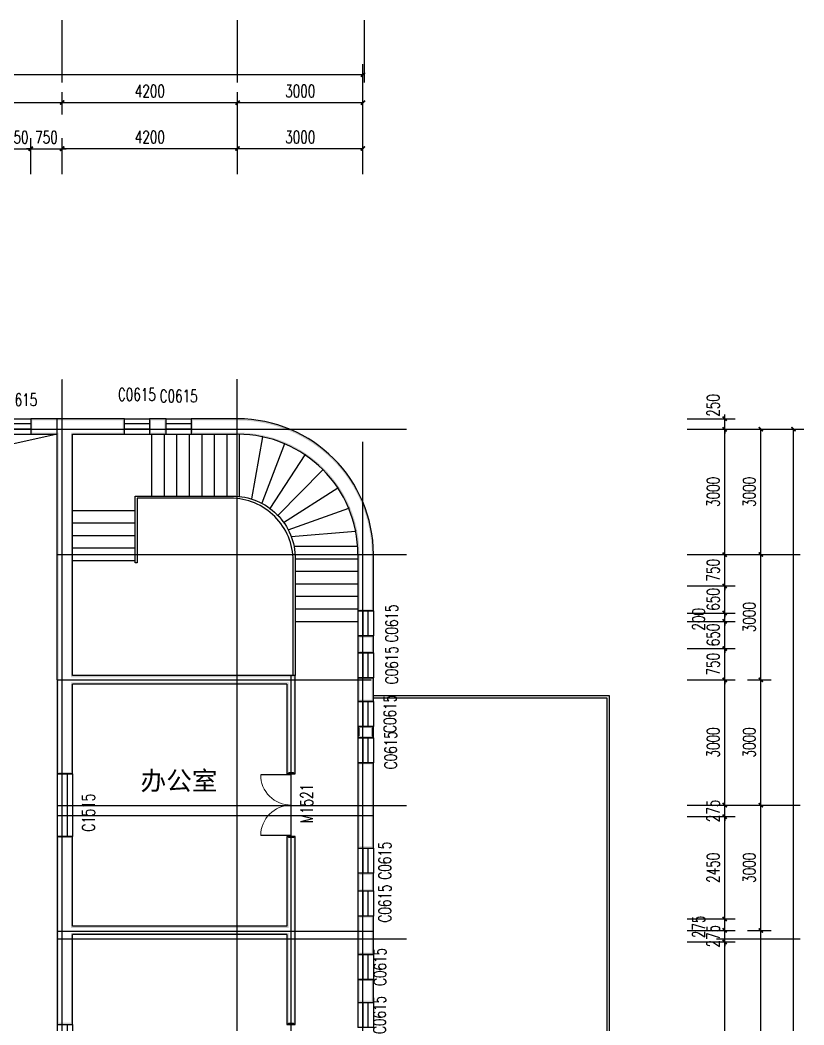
# Model space of a CAD drawing. Header units: millimetres. Extents: x -150677 to 588340, y -254013 to 149700.
# Drawn here: x 201207 to 219968, y 41692 to 65748 of the extents above; entities that cross this region are included whole.
import ezdxf

# ---------------------------------------------------------------- set-up
doc = ezdxf.new("R2010")
doc.units = ezdxf.units.MM
doc.header["$LTSCALE"] = 10
doc.header["$MEASUREMENT"] = 0
doc.linetypes.add('DOTE', pattern=[2.42, 2, -0.2, 0.02, -0.2])
for name, color, linetype in [('DOTE', 1, 'Continuous'), ('PUB_DIM', 3, 'Continuous'), ('PUB_WALL', 9, 'Continuous'), ('WALL', 9, 'Continuous'), ('WINDOW', 4, 'Continuous'), ('WINDOW_TEXT', 7, 'Continuous')]:
    doc.layers.add(name, color=color, linetype=linetype)
doc.styles.add('_TCH_DIM_T3', font='SIMPLEX', dxfattribs={"width": 0.705882, "bigfont": 'GBCBIG'})
doc.styles.add('_TCH_WINDOW', font='SIMPLEX', dxfattribs={"bigfont": 'GBCBIG'})
doc.styles.add('HZHT', font='')
doc.styles.get('HZHT').set_extended_font_data('SimSun')
doc.dimstyles.new('_TCH_ARCH&&100', dxfattribs={"dimtxt": 297.5, "dimasz": 100, "dimexe": 250, "dimexo": 300, "dimgap": 126.25, "dimtad": 1, "dimdec": 0, "dimzin": 0, "dimdsep": 46, "dimtxsty": '_TCH_DIM_T3', "dimblk": 'ARCHTICK', "dimcen": 0.09, "dimclrt": 7, "dimazin": 2, "dimtfac": 1, "dimtdec": 0, "dimtix": 1, "dimtmove": 2, "dimatfit": 3, "dimfxl": 1, "dimtolj": 1, "dimtzin": 0, "dimarcsym": 0})

# ---------------------------------------------------------------- blocks, each defined once
blk = doc.blocks.new('_ArchTick')
at = {"color": 0, "linetype": 'ByBlock', "const_width": 0.4}
blk.add_lwpolyline([(-0.5, -0.5), (0.5, 0.5)], dxfattribs=at)
blk = doc.blocks.new('*D23')
at = {"layer": 'Defpoints', "color": 0, "transparency": 16777216}
for p in [(216878, 43678), (218072, 43678), (216878, 38228)]:
    blk.add_point(p, dxfattribs=at)
at = {"layer": 'PUB_DIM', "color": 0, "lineweight": -2, "transparency": 16777216}
for p, q in [((217178, 43678), (218322, 43678)), ((218072, 38228), (218072, 43678)), ((217178, 38228), (218322, 38228))]:
    blk.add_line(p, q, dxfattribs=at)
at = {"layer": 'PUB_DIM', "color": 0, "lineweight": -2, "transparency": 16777216, "xscale": 100, "yscale": 100, "zscale": 100}
for p, rotation in [((218072, 43678), 90), ((218072, 38228), 270)]:
    blk.add_blockref('_ArchTick', p, dxfattribs=dict(at, rotation=rotation))
at = {"layer": 'PUB_DIM', "color": 7, "transparency": 16777216, "insert": (217797, 40953), "char_height": 297.5, "attachment_point": 5, "rotation": 90, "style": '_TCH_DIM_T3'}
blk.add_mtext('\\A1;5450', dxfattribs=at)
blk = doc.blocks.new('*D24')
at = {"layer": 'Defpoints', "color": 0, "transparency": 16777216}
for p in [(216878, 43953), (218072, 43953), (216878, 43678)]:
    blk.add_point(p, dxfattribs=at)
at = {"layer": 'PUB_DIM', "color": 0, "lineweight": -2, "transparency": 16777216}
for p, q in [((218072, 43953), (218072, 44053)), ((217178, 43953), (218322, 43953)), ((218072, 43678), (218072, 43953)), ((217178, 43678), (218322, 43678)), ((218072, 43678), (218072, 43578))]:
    blk.add_line(p, q, dxfattribs=at)
at = {"layer": 'PUB_DIM', "color": 0, "lineweight": -2, "transparency": 16777216, "xscale": 100, "yscale": 100, "zscale": 100}
for p, rotation in [((218072, 43953), 270), ((218072, 43678), 90)]:
    blk.add_blockref('_ArchTick', p, dxfattribs=dict(at, rotation=rotation))
at = {"layer": 'PUB_DIM', "color": 7, "transparency": 16777216, "insert": (217797, 43815), "char_height": 297.5, "attachment_point": 5, "rotation": 90, "style": '_TCH_DIM_T3'}
blk.add_mtext('\\A1;275', dxfattribs=at)
blk = doc.blocks.new('*D25')
at = {"layer": 'Defpoints', "color": 0, "transparency": 16777216}
for p in [(216878, 44228), (218072, 44228), (216878, 43953)]:
    blk.add_point(p, dxfattribs=at)
at = {"layer": 'PUB_DIM', "color": 0, "lineweight": -2, "transparency": 16777216}
for p, q in [((217178, 44228), (218322, 44228)), ((218072, 43953), (218072, 44228)), ((217178, 43953), (218322, 43953))]:
    blk.add_line(p, q, dxfattribs=at)
at = {"layer": 'PUB_DIM', "color": 0, "lineweight": -2, "transparency": 16777216, "xscale": 100, "yscale": 100, "zscale": 100}
for p, rotation in [((218072, 44228), 90), ((218072, 43953), 270)]:
    blk.add_blockref('_ArchTick', p, dxfattribs=dict(at, rotation=rotation))
at = {"layer": 'PUB_DIM', "color": 7, "transparency": 16777216, "insert": (217447, 44040), "char_height": 297.5, "attachment_point": 5, "rotation": 90, "style": '_TCH_DIM_T3'}
blk.add_mtext('\\A1;275', dxfattribs=at)
blk = doc.blocks.new('*D26')
at = {"layer": 'Defpoints', "color": 0, "transparency": 16777216}
for p in [(216878, 46678), (218072, 46678), (216878, 44228)]:
    blk.add_point(p, dxfattribs=at)
at = {"layer": 'PUB_DIM', "color": 0, "lineweight": -2, "transparency": 16777216}
for p, q in [((217178, 46678), (218322, 46678)), ((218072, 44228), (218072, 46678)), ((217178, 44228), (218322, 44228))]:
    blk.add_line(p, q, dxfattribs=at)
at = {"layer": 'PUB_DIM', "color": 0, "lineweight": -2, "transparency": 16777216, "xscale": 100, "yscale": 100, "zscale": 100}
for p, rotation in [((218072, 46678), 90), ((218072, 44228), 270)]:
    blk.add_blockref('_ArchTick', p, dxfattribs=dict(at, rotation=rotation))
at = {"layer": 'PUB_DIM', "color": 7, "transparency": 16777216, "insert": (217797, 45453), "char_height": 297.5, "attachment_point": 5, "rotation": 90, "style": '_TCH_DIM_T3'}
blk.add_mtext('\\A1;2450', dxfattribs=at)
blk = doc.blocks.new('*D27')
at = {"layer": 'Defpoints', "color": 0, "transparency": 16777216}
for p in [(216878, 46953), (218072, 46953), (216878, 46678)]:
    blk.add_point(p, dxfattribs=at)
at = {"layer": 'PUB_DIM', "color": 0, "lineweight": -2, "transparency": 16777216}
for p, q in [((217178, 46953), (218322, 46953)), ((218072, 46953), (218072, 47053)), ((218072, 46678), (218072, 46953)), ((217178, 46678), (218322, 46678)), ((218072, 46678), (218072, 46578))]:
    blk.add_line(p, q, dxfattribs=at)
at = {"layer": 'PUB_DIM', "color": 0, "lineweight": -2, "transparency": 16777216, "xscale": 100, "yscale": 100, "zscale": 100}
for p, rotation in [((218072, 46953), 270), ((218072, 46678), 90)]:
    blk.add_blockref('_ArchTick', p, dxfattribs=dict(at, rotation=rotation))
at = {"layer": 'PUB_DIM', "color": 7, "transparency": 16777216, "insert": (217797, 46815), "char_height": 297.5, "attachment_point": 5, "rotation": 90, "style": '_TCH_DIM_T3'}
blk.add_mtext('\\A1;275', dxfattribs=at)
blk = doc.blocks.new('*D28')
at = {"layer": 'Defpoints', "color": 0, "transparency": 16777216}
for p in [(216878, 49953), (218072, 49953), (216878, 46953)]:
    blk.add_point(p, dxfattribs=at)
at = {"layer": 'PUB_DIM', "color": 0, "lineweight": -2, "transparency": 16777216}
for p, q in [((217178, 49953), (218322, 49953)), ((218072, 46953), (218072, 49953)), ((217178, 46953), (218322, 46953))]:
    blk.add_line(p, q, dxfattribs=at)
at = {"layer": 'PUB_DIM', "color": 0, "lineweight": -2, "transparency": 16777216, "xscale": 100, "yscale": 100, "zscale": 100}
for p, rotation in [((218072, 49953), 90), ((218072, 46953), 270)]:
    blk.add_blockref('_ArchTick', p, dxfattribs=dict(at, rotation=rotation))
at = {"layer": 'PUB_DIM', "color": 7, "transparency": 16777216, "insert": (217797, 48453), "char_height": 297.5, "attachment_point": 5, "rotation": 90, "style": '_TCH_DIM_T3'}
blk.add_mtext('\\A1;3000', dxfattribs=at)
blk = doc.blocks.new('*D29')
at = {"layer": 'Defpoints', "color": 0, "transparency": 16777216}
for p in [(216878, 50703), (218072, 50703), (216878, 49953)]:
    blk.add_point(p, dxfattribs=at)
at = {"layer": 'PUB_DIM', "color": 0, "lineweight": -2, "transparency": 16777216}
for p, q in [((218072, 50703), (218072, 50803)), ((217178, 50703), (218322, 50703)), ((218072, 49953), (218072, 50703)), ((217178, 49953), (218322, 49953)), ((218072, 49953), (218072, 49853))]:
    blk.add_line(p, q, dxfattribs=at)
at = {"layer": 'PUB_DIM', "color": 0, "lineweight": -2, "transparency": 16777216, "xscale": 100, "yscale": 100, "zscale": 100}
for p, rotation in [((218072, 50703), 270), ((218072, 49953), 90)]:
    blk.add_blockref('_ArchTick', p, dxfattribs=dict(at, rotation=rotation))
at = {"layer": 'PUB_DIM', "color": 7, "transparency": 16777216, "insert": (217797, 50328), "char_height": 297.5, "attachment_point": 5, "rotation": 90, "style": '_TCH_DIM_T3'}
blk.add_mtext('\\A1;750', dxfattribs=at)
blk = doc.blocks.new('*D30')
at = {"layer": 'Defpoints', "color": 0, "transparency": 16777216}
for p in [(216878, 51353), (218072, 51353), (216878, 50703)]:
    blk.add_point(p, dxfattribs=at)
at = {"layer": 'PUB_DIM', "color": 0, "lineweight": -2, "transparency": 16777216}
for p, q in [((217178, 51353), (218322, 51353)), ((218072, 51353), (218072, 51453)), ((218072, 50703), (218072, 51353)), ((217178, 50703), (218322, 50703)), ((218072, 50703), (218072, 50603))]:
    blk.add_line(p, q, dxfattribs=at)
at = {"layer": 'PUB_DIM', "color": 0, "lineweight": -2, "transparency": 16777216, "xscale": 100, "yscale": 100, "zscale": 100}
for p, rotation in [((218072, 51353), 270), ((218072, 50703), 90)]:
    blk.add_blockref('_ArchTick', p, dxfattribs=dict(at, rotation=rotation))
at = {"layer": 'PUB_DIM', "color": 7, "transparency": 16777216, "insert": (217797, 51028), "char_height": 297.5, "attachment_point": 5, "rotation": 90, "style": '_TCH_DIM_T3'}
blk.add_mtext('\\A1;650', dxfattribs=at)
blk = doc.blocks.new('*D31')
at = {"layer": 'Defpoints', "color": 0, "transparency": 16777216}
for p in [(216878, 51553), (218072, 51553), (216878, 51353)]:
    blk.add_point(p, dxfattribs=at)
at = {"layer": 'PUB_DIM', "color": 0, "lineweight": -2, "transparency": 16777216}
for p, q in [((217178, 51553), (218322, 51553)), ((218072, 51553), (218072, 51653)), ((218072, 51353), (218072, 51553)), ((217178, 51353), (218322, 51353)), ((218072, 51353), (218072, 51253))]:
    blk.add_line(p, q, dxfattribs=at)
at = {"layer": 'PUB_DIM', "color": 0, "lineweight": -2, "transparency": 16777216, "xscale": 100, "yscale": 100, "zscale": 100}
for p, rotation in [((218072, 51553), 270), ((218072, 51353), 90)]:
    blk.add_blockref('_ArchTick', p, dxfattribs=dict(at, rotation=rotation))
at = {"layer": 'PUB_DIM', "color": 7, "transparency": 16777216, "insert": (217447, 51403), "char_height": 297.5, "attachment_point": 5, "rotation": 90, "style": '_TCH_DIM_T3'}
blk.add_mtext('\\A1;200', dxfattribs=at)
blk = doc.blocks.new('*D32')
at = {"layer": 'Defpoints', "color": 0, "transparency": 16777216}
for p in [(216878, 52203), (218072, 52203), (216878, 51553)]:
    blk.add_point(p, dxfattribs=at)
at = {"layer": 'PUB_DIM', "color": 0, "lineweight": -2, "transparency": 16777216}
for p, q in [((217178, 52203), (218322, 52203)), ((218072, 52203), (218072, 52303)), ((218072, 51553), (218072, 52203)), ((217178, 51553), (218322, 51553)), ((218072, 51553), (218072, 51453))]:
    blk.add_line(p, q, dxfattribs=at)
at = {"layer": 'PUB_DIM', "color": 0, "lineweight": -2, "transparency": 16777216, "xscale": 100, "yscale": 100, "zscale": 100}
for p, rotation in [((218072, 52203), 270), ((218072, 51553), 90)]:
    blk.add_blockref('_ArchTick', p, dxfattribs=dict(at, rotation=rotation))
at = {"layer": 'PUB_DIM', "color": 7, "transparency": 16777216, "insert": (217797, 51878), "char_height": 297.5, "attachment_point": 5, "rotation": 90, "style": '_TCH_DIM_T3'}
blk.add_mtext('\\A1;650', dxfattribs=at)
blk = doc.blocks.new('*D33')
at = {"layer": 'Defpoints', "color": 0, "transparency": 16777216}
for p in [(216878, 52953), (218072, 52953), (216878, 52203)]:
    blk.add_point(p, dxfattribs=at)
at = {"layer": 'PUB_DIM', "color": 0, "lineweight": -2, "transparency": 16777216}
for p, q in [((217178, 52953), (218322, 52953)), ((218072, 52953), (218072, 53053)), ((218072, 52203), (218072, 52953)), ((217178, 52203), (218322, 52203)), ((218072, 52203), (218072, 52103))]:
    blk.add_line(p, q, dxfattribs=at)
at = {"layer": 'PUB_DIM', "color": 0, "lineweight": -2, "transparency": 16777216, "xscale": 100, "yscale": 100, "zscale": 100}
for p, rotation in [((218072, 52953), 270), ((218072, 52203), 90)]:
    blk.add_blockref('_ArchTick', p, dxfattribs=dict(at, rotation=rotation))
at = {"layer": 'PUB_DIM', "color": 7, "transparency": 16777216, "insert": (217797, 52578), "char_height": 297.5, "attachment_point": 5, "rotation": 90, "style": '_TCH_DIM_T3'}
blk.add_mtext('\\A1;750', dxfattribs=at)
blk = doc.blocks.new('*D34')
at = {"layer": 'Defpoints', "color": 0, "transparency": 16777216}
for p in [(216878, 55953), (218072, 55953), (216878, 52953)]:
    blk.add_point(p, dxfattribs=at)
at = {"layer": 'PUB_DIM', "color": 0, "lineweight": -2, "transparency": 16777216}
for p, q in [((217178, 55953), (218322, 55953)), ((218072, 52953), (218072, 55953)), ((217178, 52953), (218322, 52953))]:
    blk.add_line(p, q, dxfattribs=at)
at = {"layer": 'PUB_DIM', "color": 0, "lineweight": -2, "transparency": 16777216, "xscale": 100, "yscale": 100, "zscale": 100}
for p, rotation in [((218072, 55953), 90), ((218072, 52953), 270)]:
    blk.add_blockref('_ArchTick', p, dxfattribs=dict(at, rotation=rotation))
at = {"layer": 'PUB_DIM', "color": 7, "transparency": 16777216, "insert": (217797, 54453), "char_height": 297.5, "attachment_point": 5, "rotation": 90, "style": '_TCH_DIM_T3'}
blk.add_mtext('\\A1;3000', dxfattribs=at)
blk = doc.blocks.new('*D35')
at = {"layer": 'Defpoints', "color": 0, "transparency": 16777216}
for p in [(216878, 56203), (218072, 56203), (216878, 55953)]:
    blk.add_point(p, dxfattribs=at)
at = {"layer": 'PUB_DIM', "color": 0, "lineweight": -2, "transparency": 16777216}
for p, q in [((218072, 56203), (218072, 56303)), ((217178, 56203), (218322, 56203)), ((218072, 55953), (218072, 56203)), ((217178, 55953), (218322, 55953)), ((218072, 55953), (218072, 55853))]:
    blk.add_line(p, q, dxfattribs=at)
at = {"layer": 'PUB_DIM', "color": 0, "lineweight": -2, "transparency": 16777216, "xscale": 100, "yscale": 100, "zscale": 100}
for p, rotation in [((218072, 56203), 270), ((218072, 55953), 90)]:
    blk.add_blockref('_ArchTick', p, dxfattribs=dict(at, rotation=rotation))
at = {"layer": 'PUB_DIM', "color": 7, "transparency": 16777216, "insert": (217797, 56523), "char_height": 297.5, "attachment_point": 5, "rotation": 90, "style": '_TCH_DIM_T3'}
blk.add_mtext('\\A1;250', dxfattribs=at)
blk = doc.blocks.new('*D41')
at = {"layer": 'Defpoints', "color": 0, "transparency": 16777216}
for p in [(218322, 43953), (218936, 43953), (218322, 37953)]:
    blk.add_point(p, dxfattribs=at)
at = {"layer": 'PUB_DIM', "color": 0, "lineweight": -2, "transparency": 16777216}
for p, q in [((218622, 43953), (219186, 43953)), ((218936, 37953), (218936, 43953)), ((218622, 37953), (219186, 37953))]:
    blk.add_line(p, q, dxfattribs=at)
at = {"layer": 'PUB_DIM', "color": 0, "lineweight": -2, "transparency": 16777216, "xscale": 100, "yscale": 100, "zscale": 100}
for p, rotation in [((218936, 43953), 90), ((218936, 37953), 270)]:
    blk.add_blockref('_ArchTick', p, dxfattribs=dict(at, rotation=rotation))
at = {"layer": 'PUB_DIM', "color": 7, "transparency": 16777216, "insert": (218661, 40953), "char_height": 297.5, "attachment_point": 5, "rotation": 90, "style": '_TCH_DIM_T3'}
blk.add_mtext('\\A1;6000', dxfattribs=at)
blk = doc.blocks.new('*D42')
at = {"layer": 'Defpoints', "color": 0, "transparency": 16777216}
for p in [(218322, 46953), (218936, 46953), (218322, 43953)]:
    blk.add_point(p, dxfattribs=at)
at = {"layer": 'PUB_DIM', "color": 0, "lineweight": -2, "transparency": 16777216}
for p, q in [((218622, 46953), (219186, 46953)), ((218936, 43953), (218936, 46953)), ((218622, 43953), (219186, 43953))]:
    blk.add_line(p, q, dxfattribs=at)
at = {"layer": 'PUB_DIM', "color": 0, "lineweight": -2, "transparency": 16777216, "xscale": 100, "yscale": 100, "zscale": 100}
for p, rotation in [((218936, 46953), 90), ((218936, 43953), 270)]:
    blk.add_blockref('_ArchTick', p, dxfattribs=dict(at, rotation=rotation))
at = {"layer": 'PUB_DIM', "color": 7, "transparency": 16777216, "insert": (218661, 45453), "char_height": 297.5, "attachment_point": 5, "rotation": 90, "style": '_TCH_DIM_T3'}
blk.add_mtext('\\A1;3000', dxfattribs=at)
blk = doc.blocks.new('*D43')
at = {"layer": 'Defpoints', "color": 0, "transparency": 16777216}
for p in [(218322, 49953), (218936, 49953), (218322, 46953)]:
    blk.add_point(p, dxfattribs=at)
at = {"layer": 'PUB_DIM', "color": 0, "lineweight": -2, "transparency": 16777216}
for p, q in [((218622, 49953), (219186, 49953)), ((218936, 46953), (218936, 49953)), ((218622, 46953), (219186, 46953))]:
    blk.add_line(p, q, dxfattribs=at)
at = {"layer": 'PUB_DIM', "color": 0, "lineweight": -2, "transparency": 16777216, "xscale": 100, "yscale": 100, "zscale": 100}
for p, rotation in [((218936, 49953), 90), ((218936, 46953), 270)]:
    blk.add_blockref('_ArchTick', p, dxfattribs=dict(at, rotation=rotation))
at = {"layer": 'PUB_DIM', "color": 7, "transparency": 16777216, "insert": (218661, 48453), "char_height": 297.5, "attachment_point": 5, "rotation": 90, "style": '_TCH_DIM_T3'}
blk.add_mtext('\\A1;3000', dxfattribs=at)
blk = doc.blocks.new('*D44')
at = {"layer": 'Defpoints', "color": 0, "transparency": 16777216}
for p in [(218322, 52953), (218936, 52953), (218322, 49953)]:
    blk.add_point(p, dxfattribs=at)
at = {"layer": 'PUB_DIM', "color": 0, "lineweight": -2, "transparency": 16777216}
for p, q in [((218622, 52953), (219186, 52953)), ((218936, 49953), (218936, 52953)), ((218622, 49953), (219186, 49953))]:
    blk.add_line(p, q, dxfattribs=at)
at = {"layer": 'PUB_DIM', "color": 0, "lineweight": -2, "transparency": 16777216, "xscale": 100, "yscale": 100, "zscale": 100}
for p, rotation in [((218936, 52953), 90), ((218936, 49953), 270)]:
    blk.add_blockref('_ArchTick', p, dxfattribs=dict(at, rotation=rotation))
at = {"layer": 'PUB_DIM', "color": 7, "transparency": 16777216, "insert": (218661, 51453), "char_height": 297.5, "attachment_point": 5, "rotation": 90, "style": '_TCH_DIM_T3'}
blk.add_mtext('\\A1;3000', dxfattribs=at)
blk = doc.blocks.new('*D45')
at = {"layer": 'Defpoints', "color": 0, "transparency": 16777216}
for p in [(218322, 55953), (218936, 55953), (218322, 52953)]:
    blk.add_point(p, dxfattribs=at)
at = {"layer": 'PUB_DIM', "color": 0, "lineweight": -2, "transparency": 16777216}
for p, q in [((218622, 55953), (219186, 55953)), ((218936, 52953), (218936, 55953)), ((218622, 52953), (219186, 52953))]:
    blk.add_line(p, q, dxfattribs=at)
at = {"layer": 'PUB_DIM', "color": 0, "lineweight": -2, "transparency": 16777216, "xscale": 100, "yscale": 100, "zscale": 100}
for p, rotation in [((218936, 55953), 90), ((218936, 52953), 270)]:
    blk.add_blockref('_ArchTick', p, dxfattribs=dict(at, rotation=rotation))
at = {"layer": 'PUB_DIM', "color": 7, "transparency": 16777216, "insert": (218661, 54453), "char_height": 297.5, "attachment_point": 5, "rotation": 90, "style": '_TCH_DIM_T3'}
blk.add_mtext('\\A1;3000', dxfattribs=at)
blk = doc.blocks.new('*D121')
at = {"layer": 'Defpoints', "color": 0, "transparency": 16777216}
for p in [(202213, 63773), (199213, 63191), (202213, 63191)]:
    blk.add_point(p, dxfattribs=at)
at = {"layer": 'PUB_DIM', "color": 0, "lineweight": -2, "transparency": 16777216}
for p, q in [((199213, 63491), (199213, 64023)), ((202213, 63491), (202213, 64023)), ((199213, 63773), (202213, 63773))]:
    blk.add_line(p, q, dxfattribs=at)
at = {"layer": 'PUB_DIM', "color": 0, "lineweight": -2, "transparency": 16777216, "xscale": 100, "yscale": 100, "zscale": 100, "rotation": 180}
blk.add_blockref('_ArchTick', (199213, 63773), dxfattribs=at)
at = {"layer": 'PUB_DIM', "color": 0, "lineweight": -2, "transparency": 16777216, "xscale": 100, "yscale": 100, "zscale": 100}
blk.add_blockref('_ArchTick', (202213, 63773), dxfattribs=at)
at = {"layer": 'PUB_DIM', "color": 7, "transparency": 16777216, "insert": (200713, 64048), "char_height": 297.5, "attachment_point": 5, "style": '_TCH_DIM_T3'}
blk.add_mtext('\\A1;3000', dxfattribs=at)
blk = doc.blocks.new('*D122')
at = {"layer": 'Defpoints', "color": 0, "transparency": 16777216}
for p in [(206413, 63773), (202213, 63191), (206413, 63191)]:
    blk.add_point(p, dxfattribs=at)
at = {"layer": 'PUB_DIM', "color": 0, "lineweight": -2, "transparency": 16777216}
for p, q in [((202213, 63491), (202213, 64023)), ((206413, 63491), (206413, 64023)), ((202213, 63773), (206413, 63773))]:
    blk.add_line(p, q, dxfattribs=at)
at = {"layer": 'PUB_DIM', "color": 0, "lineweight": -2, "transparency": 16777216, "xscale": 100, "yscale": 100, "zscale": 100, "rotation": 180}
blk.add_blockref('_ArchTick', (202213, 63773), dxfattribs=at)
at = {"layer": 'PUB_DIM', "color": 0, "lineweight": -2, "transparency": 16777216, "xscale": 100, "yscale": 100, "zscale": 100}
blk.add_blockref('_ArchTick', (206413, 63773), dxfattribs=at)
at = {"layer": 'PUB_DIM', "color": 7, "transparency": 16777216, "insert": (204313, 64048), "char_height": 297.5, "attachment_point": 5, "style": '_TCH_DIM_T3'}
blk.add_mtext('\\A1;4200', dxfattribs=at)
blk = doc.blocks.new('*D124')
at = {"layer": 'Defpoints', "color": 0, "transparency": 16777216}
for p in [(209413, 63773), (206413, 62567), (209413, 62567)]:
    blk.add_point(p, dxfattribs=at)
at = {"layer": 'PUB_DIM', "color": 0, "lineweight": -2, "transparency": 16777216}
for p, q in [((206413, 62867), (206413, 64023)), ((209413, 62867), (209413, 64023)), ((206413, 63773), (209413, 63773))]:
    blk.add_line(p, q, dxfattribs=at)
at = {"layer": 'PUB_DIM', "color": 0, "lineweight": -2, "transparency": 16777216, "xscale": 100, "yscale": 100, "zscale": 100, "rotation": 180}
blk.add_blockref('_ArchTick', (206413, 63773), dxfattribs=at)
at = {"layer": 'PUB_DIM', "color": 0, "lineweight": -2, "transparency": 16777216, "xscale": 100, "yscale": 100, "zscale": 100}
blk.add_blockref('_ArchTick', (209413, 63773), dxfattribs=at)
at = {"layer": 'PUB_DIM', "color": 7, "transparency": 16777216, "insert": (207913, 64048), "char_height": 297.5, "attachment_point": 5, "style": '_TCH_DIM_T3'}
blk.add_mtext('\\A1;3000', dxfattribs=at)
blk = doc.blocks.new('*D125')
at = {"layer": 'Defpoints', "color": 0, "transparency": 16777216}
for p in [(209413, 64442), (148213, 63660), (209413, 63660)]:
    blk.add_point(p, dxfattribs=at)
at = {"layer": 'PUB_DIM', "color": 0, "lineweight": -2, "transparency": 16777216}
for p, q in [((148213, 63960), (148213, 64692)), ((209413, 63960), (209413, 64692)), ((148213, 64442), (209413, 64442))]:
    blk.add_line(p, q, dxfattribs=at)
at = {"layer": 'PUB_DIM', "color": 0, "lineweight": -2, "transparency": 16777216, "xscale": 100, "yscale": 100, "zscale": 100, "rotation": 180}
blk.add_blockref('_ArchTick', (148213, 64442), dxfattribs=at)
at = {"layer": 'PUB_DIM', "color": 0, "lineweight": -2, "transparency": 16777216, "xscale": 100, "yscale": 100, "zscale": 100}
blk.add_blockref('_ArchTick', (209413, 64442), dxfattribs=at)
at = {"layer": 'PUB_DIM', "color": 7, "transparency": 16777216, "insert": (178813, 64717), "char_height": 297.5, "attachment_point": 5, "style": '_TCH_DIM_T3'}
blk.add_mtext('\\A1;61200', dxfattribs=at)
blk = doc.blocks.new('$WINLIB2D$00000001')
at = {"color": 0}
for points in [[(-0.5, 0.5), (-0.5, -0.5)], [(-0.5, 0.5), (0.5, 0.5)], [(0.5, -0.5), (0.5, 0.5)], [(0.5, 0.167), (-0.5, 0.167)], [(0.5, -0.167), (-0.5, -0.167)], [(-0.5, -0.5), (0.5, -0.5)]]:
    blk.add_lwpolyline(points, dxfattribs=at)
blk = doc.blocks.new('*D128')
at = {"layer": 'Defpoints', "color": 0, "transparency": 16777216}
for p in [(218936, 55953), (219718, 55953), (218936, 19901)]:
    blk.add_point(p, dxfattribs=at)
at = {"layer": 'PUB_DIM', "color": 0, "lineweight": -2, "transparency": 16777216}
for p, q in [((219236, 55953), (219968, 55953)), ((219718, 19901), (219718, 55953)), ((219236, 19901), (219968, 19901))]:
    blk.add_line(p, q, dxfattribs=at)
at = {"layer": 'PUB_DIM', "color": 0, "lineweight": -2, "transparency": 16777216, "xscale": 100, "yscale": 100, "zscale": 100}
for p, rotation in [((219718, 55953), 90), ((219718, 19901), 270)]:
    blk.add_blockref('_ArchTick', p, dxfattribs=dict(at, rotation=rotation))
at = {"layer": 'PUB_DIM', "color": 7, "transparency": 16777216, "insert": (219443, 37227), "char_height": 297.5, "attachment_point": 5, "rotation": 90, "style": '_TCH_DIM_T3'}
blk.add_mtext('\\A1;36050', dxfattribs=at)
blk = doc.blocks.new('$DorLib2D$00000004')
for p, q in [((-0.485, 0), (-0.485, 0.485)), ((0.485, 0), (0.485, 0.485))]:
    blk.add_line(p, q)
at = {"lineweight": 13}
for centre, start, end in [((-0.485, 0), 0, 90), ((0.485, 0), 90, 180)]:
    blk.add_arc(centre, 0.485, start, end, dxfattribs=at)
blk = doc.blocks.new('*D215')
at = {"layer": 'Defpoints', "color": 0, "transparency": 16777216}
for p in [(202213, 62669), (201463, 61761), (202213, 61761)]:
    blk.add_point(p, dxfattribs=at)
at = {"layer": 'PUB_DIM', "color": 0, "lineweight": -2, "transparency": 16777216}
for p, q in [((201463, 62061), (201463, 62919)), ((202213, 62061), (202213, 62919)), ((201463, 62669), (201363, 62669)), ((201463, 62669), (202213, 62669)), ((202213, 62669), (202313, 62669))]:
    blk.add_line(p, q, dxfattribs=at)
at = {"layer": 'PUB_DIM', "color": 0, "lineweight": -2, "transparency": 16777216, "xscale": 100, "yscale": 100, "zscale": 100}
blk.add_blockref('_ArchTick', (201463, 62669), dxfattribs=at)
at = {"layer": 'PUB_DIM', "color": 0, "lineweight": -2, "transparency": 16777216, "xscale": 100, "yscale": 100, "zscale": 100, "rotation": 180}
blk.add_blockref('_ArchTick', (202213, 62669), dxfattribs=at)
at = {"layer": 'PUB_DIM', "color": 7, "transparency": 16777216, "insert": (201838, 62944), "char_height": 297.5, "attachment_point": 5, "style": '_TCH_DIM_T3'}
blk.add_mtext('\\A1;750', dxfattribs=at)
blk = doc.blocks.new('*D216')
at = {"layer": 'Defpoints', "color": 0, "transparency": 16777216}
for p in [(201463, 62669), (200813, 61761), (201463, 61761)]:
    blk.add_point(p, dxfattribs=at)
at = {"layer": 'PUB_DIM', "color": 0, "lineweight": -2, "transparency": 16777216}
for p, q in [((200813, 62061), (200813, 62919)), ((201463, 62061), (201463, 62919)), ((200813, 62669), (200713, 62669)), ((200813, 62669), (201463, 62669)), ((201463, 62669), (201563, 62669))]:
    blk.add_line(p, q, dxfattribs=at)
at = {"layer": 'PUB_DIM', "color": 0, "lineweight": -2, "transparency": 16777216, "xscale": 100, "yscale": 100, "zscale": 100}
blk.add_blockref('_ArchTick', (200813, 62669), dxfattribs=at)
at = {"layer": 'PUB_DIM', "color": 0, "lineweight": -2, "transparency": 16777216, "xscale": 100, "yscale": 100, "zscale": 100, "rotation": 180}
blk.add_blockref('_ArchTick', (201463, 62669), dxfattribs=at)
at = {"layer": 'PUB_DIM', "color": 7, "transparency": 16777216, "insert": (201138, 62944), "char_height": 297.5, "attachment_point": 5, "style": '_TCH_DIM_T3'}
blk.add_mtext('\\A1;650', dxfattribs=at)
blk = doc.blocks.new('*D220')
at = {"layer": 'Defpoints', "color": 0, "transparency": 16777216}
for p in [(206413, 62673), (202213, 61761), (206413, 61761)]:
    blk.add_point(p, dxfattribs=at)
at = {"layer": 'PUB_DIM', "color": 0, "lineweight": -2, "transparency": 16777216}
for p, q in [((202213, 62061), (202213, 62923)), ((206413, 62061), (206413, 62923)), ((202213, 62673), (206413, 62673))]:
    blk.add_line(p, q, dxfattribs=at)
at = {"layer": 'PUB_DIM', "color": 0, "lineweight": -2, "transparency": 16777216, "xscale": 100, "yscale": 100, "zscale": 100, "rotation": 180}
blk.add_blockref('_ArchTick', (202213, 62673), dxfattribs=at)
at = {"layer": 'PUB_DIM', "color": 0, "lineweight": -2, "transparency": 16777216, "xscale": 100, "yscale": 100, "zscale": 100}
blk.add_blockref('_ArchTick', (206413, 62673), dxfattribs=at)
at = {"layer": 'PUB_DIM', "color": 7, "transparency": 16777216, "insert": (204313, 62948), "char_height": 297.5, "attachment_point": 5, "style": '_TCH_DIM_T3'}
blk.add_mtext('\\A1;4200', dxfattribs=at)
blk = doc.blocks.new('*D221')
at = {"layer": 'Defpoints', "color": 0, "transparency": 16777216}
for p in [(209413, 62673), (206413, 61761), (209413, 61761)]:
    blk.add_point(p, dxfattribs=at)
at = {"layer": 'PUB_DIM', "color": 0, "lineweight": -2, "transparency": 16777216}
for p, q in [((206413, 62061), (206413, 62923)), ((209413, 62061), (209413, 62923)), ((206413, 62673), (209413, 62673))]:
    blk.add_line(p, q, dxfattribs=at)
at = {"layer": 'PUB_DIM', "color": 0, "lineweight": -2, "transparency": 16777216, "xscale": 100, "yscale": 100, "zscale": 100, "rotation": 180}
blk.add_blockref('_ArchTick', (206413, 62673), dxfattribs=at)
at = {"layer": 'PUB_DIM', "color": 0, "lineweight": -2, "transparency": 16777216, "xscale": 100, "yscale": 100, "zscale": 100}
blk.add_blockref('_ArchTick', (209413, 62673), dxfattribs=at)
at = {"layer": 'PUB_DIM', "color": 7, "transparency": 16777216, "insert": (207913, 62948), "char_height": 297.5, "attachment_point": 5, "style": '_TCH_DIM_T3'}
blk.add_mtext('\\A1;3000', dxfattribs=at)

msp = doc.modelspace()

# ---------------------------------------------------------------- hatches: boundary and pattern name
at = {"layer": 'PUB_WALL'}
for points in [[(202213.1, 56203), (201463.1, 56203), (201503.1, 56163), (202213.1, 56163)], [(201463.1, 56203), (201463.1, 55833), (201503.1, 55873), (201503.1, 56163)], [(203703.1, 56203), (202213.1, 56203), (202213.1, 56163), (203663.1, 56163)], [(203703.1, 55833), (203703.1, 56203), (203663.1, 56163), (203663.1, 55873)], [(204703.1, 56203), (204303.1, 56203), (204343.1, 56163), (204663.1, 56163)], [(204303.1, 56203), (204303.1, 55833), (204343.1, 55873), (204343.1, 56163)], [(204703.1, 55833), (204703.1, 56203), (204663.1, 56163), (204663.1, 55873)], [(206413.1, 56203), (205303.1, 56203), (205343.1, 56163), (206413.1, 56163)], [(205303.1, 56203), (205303.1, 55833), (205343.1, 55873), (205343.1, 56163)], [(209663.1, 52953, 0.4142136), (206413.1, 56203), (206413.1, 56163, -0.4142136), (209623.1, 52953)], [(201463.1, 55833), (202093.1, 55833), (202133.1, 55873), (201503.1, 55873)], [(202093.1, 49953), (202093.1, 55833), (202133.1, 55873), (202133.1, 49953)], [(202463.1, 55833), (203703.1, 55833), (203663.1, 55873), (202423.1, 55873)], [(202463.1, 50053), (202463.1, 55833), (202423.1, 55873), (202423.1, 50013)], [(204303.1, 55833), (204703.1, 55833), (204663.1, 55873), (204343.1, 55873)], [(205303.1, 55833), (206413.1, 55833), (206413.1, 55873), (205343.1, 55873)], [(209293.1, 52953, 0.4142136), (206413.1, 55833), (206413.1, 55873, -0.4142136), (209333.1, 52953)], [(209293.1, 52953), (209293.1, 51603), (209333.1, 51643), (209333.1, 52953)], [(209663.1, 51603), (209663.1, 52953), (209623.1, 52953), (209623.1, 51643)], [(209293.1, 51603), (209663.1, 51603), (209623.1, 51643), (209333.1, 51643)], [(209663.1, 51003), (209293.1, 51003), (209333.1, 50963), (209623.1, 50963)], [(209293.1, 51003), (209293.1, 50603), (209333.1, 50643), (209333.1, 50963)], [(209663.1, 50603), (209663.1, 51003), (209623.1, 50963), (209623.1, 50643)], [(209293.1, 50603), (209663.1, 50603), (209623.1, 50643), (209333.1, 50643)], [(207793.1, 50053), (202463.1, 50053), (202423.1, 50013), (207753.1, 50013)], [(207793.1, 47703), (207793.1, 50053), (207753.1, 50013), (207753.1, 47743)], [(202093.1, 49953), (202093.1, 47703), (202133.1, 47743), (202133.1, 49953)], [(207593.1, 49853), (202463.1, 49853), (202423.1, 49893), (207633.1, 49893)], [(202463.1, 47703), (202463.1, 49853), (202423.1, 49893), (202423.1, 47743)], [(207593.1, 49853), (207593.1, 47703), (207633.1, 47743), (207633.1, 49893)], [(209663.1, 50003), (209293.1, 50003), (209333.1, 49963), (209623.1, 49963)], [(209293.1, 50003), (209293.1, 49437.7), (209333.1, 49477.7), (209333.1, 49963)], [(209663.1, 49437.7), (209663.1, 50003), (209623.1, 49963), (209623.1, 49477.7)], [(209293.1, 49437.7), (209663.1, 49437.7), (209623.1, 49477.7), (209333.1, 49477.7)], [(209663.1, 48837.7), (209293.1, 48837.7), (209333.1, 48797.7), (209623.1, 48797.7)], [(209293.1, 48837.7), (209293.1, 48567.4), (209333.1, 48607.4), (209333.1, 48797.7)], [(209663.1, 48567.4), (209663.1, 48837.7), (209623.1, 48797.7), (209623.1, 48607.4)], [(209293.1, 48567.4), (209663.1, 48567.4), (209623.1, 48607.4), (209333.1, 48607.4)], [(209663.1, 47967.4), (209293.1, 47967.4), (209333.1, 47927.4), (209623.1, 47927.4)], [(209293.1, 47967.4), (209293.1, 45924.2), (209333.1, 45964.2), (209333.1, 47927.4)], [(209663.1, 45924.2), (209663.1, 47967.4), (209623.1, 47927.4), (209623.1, 45964.2)], [(202093.1, 47703), (202463.1, 47703), (202423.1, 47743), (202133.1, 47743)], [(207593.1, 47703), (207793.1, 47703), (207753.1, 47743), (207633.1, 47743)], [(202463.1, 46203), (202093.1, 46203), (202133.1, 46163), (202423.1, 46163)], [(202093.1, 46203), (202093.1, 43953), (202133.1, 43953), (202133.1, 46163)], [(202463.1, 44053), (202463.1, 46203), (202423.1, 46163), (202423.1, 44013)], [(207793.1, 46203), (207593.1, 46203), (207633.1, 46163), (207753.1, 46163)], [(207593.1, 46203), (207593.1, 44053), (207633.1, 44013), (207633.1, 46163)], [(207793.1, 43953), (207793.1, 46203), (207753.1, 46163), (207753.1, 43953)], [(209293.1, 45924.2), (209663.1, 45924.2), (209623.1, 45964.2), (209333.1, 45964.2)], [(209663.1, 45324.2), (209293.1, 45324.2), (209333.1, 45284.2), (209623.1, 45284.2)], [(209293.1, 45324.2), (209293.1, 44898.6), (209333.1, 44938.6), (209333.1, 45284.2)], [(209663.1, 44898.6), (209663.1, 45324.2), (209623.1, 45284.2), (209623.1, 44938.6)], [(209293.1, 44898.6), (209663.1, 44898.6), (209623.1, 44938.6), (209333.1, 44938.6)], [(209663.1, 44298.6), (209293.1, 44298.6), (209333.1, 44258.6), (209623.1, 44258.6)], [(209293.1, 44298.6), (209293.1, 43380), (209333.1, 43420), (209333.1, 44258.6)], [(209663.1, 43380), (209663.1, 44298.6), (209623.1, 44258.6), (209623.1, 43420)], [(207593.1, 44053), (202463.1, 44053), (202423.1, 44013), (207633.1, 44013)], [(202093.1, 43953), (202093.1, 41703), (202133.1, 41743), (202133.1, 43953)], [(202463.1, 41703), (202463.1, 43853), (202423.1, 43893), (202423.1, 41743)], [(207593.1, 43853), (202463.1, 43853), (202423.1, 43893), (207633.1, 43893)], [(207593.1, 43853), (207593.1, 41703), (207633.1, 41743), (207633.1, 43893)], [(207793.1, 41703), (207793.1, 43953), (207753.1, 43953), (207753.1, 41743)], [(209293.1, 43380), (209663.1, 43380), (209623.1, 43420), (209333.1, 43420)], [(209663.1, 42780), (209293.1, 42780), (209333.1, 42740), (209623.1, 42740)], [(209293.1, 42780), (209293.1, 42230.1), (209333.1, 42270.1), (209333.1, 42740)], [(209663.1, 42230.1), (209663.1, 42780), (209623.1, 42740), (209623.1, 42270.1)], [(209293.1, 42230.1), (209663.1, 42230.1), (209623.1, 42270.1), (209333.1, 42270.1)], [(202093.1, 41703), (202463.1, 41703), (202423.1, 41743), (202133.1, 41743)], [(207593.1, 41703), (207793.1, 41703), (207753.1, 41743), (207633.1, 41743)]]:
    msp.add_hatch(color=256, dxfattribs=at).paths.add_polyline_path(points)

# ---------------------------------------------------------------- linework, layer by layer
for points in [[(202093.1, 55833), (202093.1, 56203)], [(202093.1, 55833), (173574.8, 49490.5), (157353.1, 26073)], [(209663.1, 31853), (215313.1, 31853), (215313.1, 49567), (209663.1, 49567)], [(209663.1, 31903), (215263.1, 31903), (215263.1, 49517), (209663.1, 49517)]]:
    msp.add_lwpolyline(points)
at = {"color": 2}
for points in [[(204353.1, 55832.7), (204353.1, 54344.4)], [(204653.1, 55832.7), (204653.1, 54344.4)], [(204953.1, 55832.7), (204953.1, 54344.4)], [(205253.1, 55832.7), (205253.1, 54344.4)], [(205553.1, 55832.7), (205553.1, 54344.4)], [(205853.1, 55832.7), (205853.1, 54344.4)], [(206153.1, 55832.7), (206153.1, 54344.4)], [(206453.1, 55832.7), (206453.1, 54344.4)], [(207006.8, 55771.3), (206743, 54283.9)], [(207538, 55604.2), (206990.2, 54181.1)], [(207194.8, 54051.7), (208027.7, 55337.9)], [(207375.9, 53891), (208456.6, 54982.4)], [(207515.1, 53722.9), (208809.1, 54551)], [(203963.1, 54003), (202463.1, 54003)], [(207626, 53541), (209071.9, 54059.7)], [(203963.1, 53703), (202463.1, 53703)], [(207695.2, 53386), (209238.1, 53513)], [(203963.1, 53403), (202463.1, 53403)], [(203963.1, 53103), (202463.1, 53103)], [(207762.8, 53153), (209293.1, 53153)], [(203963.1, 52803), (202463.1, 52803)], [(207793.1, 52853), (209293.1, 52853)], [(207793.1, 52553), (209293.1, 52553)], [(207793.1, 52253), (209293.1, 52253)], [(207793.1, 51953), (209293.1, 51953)], [(207793.1, 51653), (209293.1, 51653)], [(207793.1, 51353), (209293.1, 51353)]]:
    msp.add_lwpolyline(points, dxfattribs=at)
msp.add_lwpolyline([(203963.1, 54353), (206293.1, 54353, -0.4142136), (207793.1, 52853), (207793.1, 51353), (207793.1, 50053.7), (207743.1, 50053), (207743.1, 52803, 0.4142136), (206243.1, 54303), (204013.1, 54303), (204013.1, 52753), (203963.1, 52753), (203963.1, 52803), (203963.1, 54303)], format="xyb", close=True, dxfattribs=at)
for p in [(207006.8, 55771.3), (207006.8, 55771.3), (207538.3, 55604.2), (207538.3, 55604.2), (208027.7, 55337.9), (208027.7, 55337.9), (208456.6, 54982.4), (208456.6, 54982.4), (208809.1, 54551), (208809.1, 54551), (209071.9, 54059.7), (209071.9, 54059.7), (209235.3, 53527.1), (209235.3, 53527.1)]:
    msp.add_point(p)
at = {"layer": 'DOTE', "linetype": 'DOTE'}
for p, q in [((202213.1, 18936.2), (202213.1, 57153)), ((206399.3, 18900.6), (206399.3, 57153)), ((144415, 55953), (210453.1, 55953)), ((209413.1, 18953), (209413.1, 55653)), ((202093.1, 52953), (210453.8, 52953)), ((207693.1, 31803), (207693.1, 50053)), ((202093.1, 49953), (209611.4, 49953)), ((202093.1, 46945.8), (210453.8, 46945.8)), ((202093.1, 46707.3), (209663.1, 46707.3)), ((202093.1, 43939.5), (209663.1, 43939.5)), ((202093.1, 43753), (210453.8, 43753))]:
    msp.add_line(p, q, dxfattribs=at)
at = {"layer": 'PUB_DIM'}
for p, q in [((202213.1, 64251.4), (202213.1, 65748.3)), ((206413.1, 64251.4), (206413.1, 65748.3)), ((209453.1, 64251.4), (209453.1, 65748.3)), ((217879.9, 55953), (219879.9, 55953)), ((217879.9, 52953), (219879.9, 52953)), ((217879.9, 46953), (219879.9, 46953)), ((217879.9, 43753), (219879.9, 43753))]:
    msp.add_line(p, q, dxfattribs=at)
at = {"layer": 'WALL'}
for p, q in [((202213.1, 56203), (201463.1, 56203)), ((201463.1, 56203), (201463.1, 55833)), ((203703.1, 56203), (202213.1, 56203)), ((203703.1, 55833), (203703.1, 56203)), ((204703.1, 56203), (204303.1, 56203)), ((204303.1, 56203), (204303.1, 55833)), ((204703.1, 55833), (204703.1, 56203)), ((206413.1, 56203), (205303.1, 56203)), ((205303.1, 56203), (205303.1, 55833)), ((201463.1, 55833), (202093.1, 55833)), ((202093.1, 49953), (202093.1, 55833)), ((202463.1, 55833), (203703.1, 55833)), ((202463.1, 50053), (202463.1, 55833)), ((204303.1, 55833), (204703.1, 55833)), ((205303.1, 55833), (206413.1, 55833)), ((209293.1, 52953), (209293.1, 51603)), ((209663.1, 51603), (209663.1, 52953)), ((209293.1, 51603), (209663.1, 51603)), ((209663.1, 51003), (209293.1, 51003)), ((209293.1, 51003), (209293.1, 50603)), ((209663.1, 50603), (209663.1, 51003)), ((209293.1, 50603), (209663.1, 50603)), ((207793.1, 50053), (202463.1, 50053)), ((207793.1, 47703), (207793.1, 50053)), ((202093.1, 49953), (202093.1, 47703)), ((207593.1, 49853), (202463.1, 49853)), ((202463.1, 47703), (202463.1, 49853)), ((207593.1, 49853), (207593.1, 47703)), ((209663.1, 50003), (209293.1, 50003)), ((209293.1, 50003), (209293.1, 49437.7)), ((209663.1, 49437.7), (209663.1, 50003)), ((209293.1, 49437.7), (209663.1, 49437.7)), ((209663.1, 48837.7), (209293.1, 48837.7)), ((209293.1, 48837.7), (209293.1, 48567.4)), ((209663.1, 48567.4), (209663.1, 48837.7)), ((209293.1, 48567.4), (209663.1, 48567.4)), ((209663.1, 47967.4), (209293.1, 47967.4)), ((209293.1, 47967.4), (209293.1, 45924.2)), ((209663.1, 45924.2), (209663.1, 47967.4)), ((202093.1, 47703), (202463.1, 47703)), ((207593.1, 47703), (207793.1, 47703)), ((202463.1, 46203), (202093.1, 46203)), ((202093.1, 46203), (202093.1, 43953)), ((202463.1, 44053), (202463.1, 46203)), ((207793.1, 46203), (207593.1, 46203)), ((207593.1, 46203), (207593.1, 44053)), ((207793.1, 43953), (207793.1, 46203)), ((209293.1, 45924.2), (209663.1, 45924.2)), ((209663.1, 45324.2), (209293.1, 45324.2)), ((209293.1, 45324.2), (209293.1, 44898.6)), ((209663.1, 44898.6), (209663.1, 45324.2)), ((209293.1, 44898.6), (209663.1, 44898.6)), ((209663.1, 44298.6), (209293.1, 44298.6)), ((209293.1, 44298.6), (209293.1, 43380)), ((209663.1, 43380), (209663.1, 44298.6)), ((207593.1, 44053), (202463.1, 44053)), ((202093.1, 43953), (202093.1, 41703)), ((202463.1, 41703), (202463.1, 43853)), ((207593.1, 43853), (202463.1, 43853)), ((207593.1, 43853), (207593.1, 41703)), ((207793.1, 41703), (207793.1, 43953)), ((209293.1, 43380), (209663.1, 43380)), ((209663.1, 42780), (209293.1, 42780)), ((209293.1, 42780), (209293.1, 42230.1)), ((209663.1, 42230.1), (209663.1, 42780)), ((209293.1, 42230.1), (209663.1, 42230.1)), ((202093.1, 41703), (202463.1, 41703)), ((207593.1, 41703), (207793.1, 41703))]:
    msp.add_line(p, q, dxfattribs=at)
for radius in [3250, 2880]:
    msp.add_arc((206413.1, 52953), radius, 0, 90, dxfattribs=at)

# ---------------------------------------------------------------- block references
at = {"layer": 'WINDOW'}
ref = msp.add_blockref('$WINLIB2D$00000001', (201163.1, 56018), dxfattribs=dict(at, xscale=600, yscale=-370, zscale=600))
ref.add_attrib('A', 'C0615', (200708.1, 56509.3), dxfattribs={"layer": 'WINDOW_TEXT', "height": 297.5, "style": '_TCH_WINDOW', "width": 0.705882})
ref = msp.add_blockref('$WINLIB2D$00000001', (204003.1, 56018), dxfattribs=dict(at, xscale=-600, yscale=370, zscale=-600, rotation=180))
ref.add_attrib('A', 'C0615', (203548.1, 56634.9), dxfattribs={"layer": 'WINDOW_TEXT', "height": 297.5, "style": '_TCH_WINDOW', "width": 0.705882})
ref = msp.add_blockref('$WINLIB2D$00000001', (205003.1, 56018), dxfattribs=dict(at, xscale=-600, yscale=370, zscale=-600, rotation=180))
ref.add_attrib('A', 'C0615', (204548.1, 56597.7), dxfattribs={"layer": 'WINDOW_TEXT', "height": 297.5, "style": '_TCH_WINDOW', "width": 0.705882})
ref = msp.add_blockref('$WINLIB2D$00000001', (209478.1, 51303), dxfattribs=dict(at, xscale=-600, yscale=-370, zscale=-600, rotation=90))
ref.add_attrib('A', 'C0615', (210250.8, 50848), dxfattribs={"layer": 'WINDOW_TEXT', "height": 297.5, "rotation": 90, "style": '_TCH_WINDOW', "width": 0.705882})
ref = msp.add_blockref('$WINLIB2D$00000001', (209478.1, 50303), dxfattribs=dict(at, xscale=-600, yscale=-370, zscale=-600, rotation=90))
ref.add_attrib('A', 'C0615', (210250.8, 49848), dxfattribs={"layer": 'WINDOW_TEXT', "height": 297.5, "rotation": 90, "style": '_TCH_WINDOW', "width": 0.705882})
ref = msp.add_blockref('$WINLIB2D$00000001', (209478.1, 49137.7), dxfattribs=dict(at, xscale=-600, yscale=-370, zscale=-600, rotation=90))
ref.add_attrib('A', 'C0615', (210207, 48682.7), dxfattribs={"layer": 'WINDOW_TEXT', "height": 297.5, "rotation": 90, "style": '_TCH_WINDOW', "width": 0.705882})
ref = msp.add_blockref('$WINLIB2D$00000001', (209478.1, 48267.4), dxfattribs=dict(at, xscale=-600, yscale=-370, zscale=-600, rotation=90))
ref.add_attrib('A', 'C0615', (210226, 47812.4), dxfattribs={"layer": 'WINDOW_TEXT', "height": 297.5, "rotation": 90, "style": '_TCH_WINDOW', "width": 0.705882})
ref = msp.add_blockref('$WINLIB2D$00000001', (202278.1, 46953), dxfattribs=dict(at, xscale=-1500, yscale=-370, zscale=-1500, rotation=90.00000000000027))
ref.add_attrib('A', 'C1515', (202992, 46318), dxfattribs={"layer": 'WINDOW_TEXT', "height": 297.5, "rotation": 90, "style": '_TCH_WINDOW', "width": 0.705882})
ref = msp.add_blockref('$DorLib2D$00000004', (207693.1, 46953), dxfattribs=dict(at, xscale=-1500, yscale=-1500, zscale=-1500, rotation=270.0000000000006))
ref.add_attrib('A', 'M1521', (208216.9, 46528), dxfattribs={"layer": 'WINDOW_TEXT', "height": 297.5, "rotation": 90, "style": '_TCH_WINDOW', "width": 0.705882})
ref = msp.add_blockref('$WINLIB2D$00000001', (209478.1, 45624.2), dxfattribs=dict(at, xscale=-600, yscale=370, zscale=-600, rotation=90))
ref.add_attrib('A', 'C0615', (210086.9, 45169.2), dxfattribs={"layer": 'WINDOW_TEXT', "height": 297.5, "rotation": 90, "style": '_TCH_WINDOW', "width": 0.705882})
ref = msp.add_blockref('$WINLIB2D$00000001', (209478.1, 44598.6), dxfattribs=dict(at, xscale=-600, yscale=370, zscale=-600, rotation=90))
ref.add_attrib('A', 'C0615', (210086.9, 44143.6), dxfattribs={"layer": 'WINDOW_TEXT', "height": 297.5, "rotation": 90, "style": '_TCH_WINDOW', "width": 0.705882})
ref = msp.add_blockref('$WINLIB2D$00000001', (209478.1, 43080), dxfattribs=dict(at, xscale=-600, yscale=-370, zscale=-600, rotation=90))
ref.add_attrib('A', 'C0615', (209970, 42625), dxfattribs={"layer": 'WINDOW_TEXT', "height": 297.5, "rotation": 90, "style": '_TCH_WINDOW', "width": 0.705882})
ref = msp.add_blockref('$WINLIB2D$00000001', (209478.1, 41930.1), dxfattribs=dict(at, xscale=-600, yscale=370, zscale=-600, rotation=90))
ref.add_attrib('A', 'C0615', (209960.2, 41475.1), dxfattribs={"layer": 'WINDOW_TEXT', "height": 297.5, "rotation": 90, "style": '_TCH_WINDOW', "width": 0.705882})
ref = msp.add_blockref('$WINLIB2D$00000001', (202278.1, 40953), dxfattribs=dict(at, xscale=-1500, yscale=370, zscale=-1500, rotation=90))
ref.add_attrib('A', 'C1515', (202886.9, 40518), dxfattribs={"layer": 'WINDOW_TEXT', "height": 297.5, "rotation": 90, "style": '_TCH_WINDOW', "width": 0.705882})

# ---------------------------------------------------------------- texts
at = {"style": 'HZHT'}
msp.add_text('办公室', height=450, dxfattribs=at).set_placement((204090.2, 47313.2))

# ---------------------------------------------------------------- dimensions: what is measured, and where the dimension line sits
at = {"layer": 'PUB_DIM'}
for p1, p2, distance, picture, middle in [((148213.1, 63660.2), (209413.1, 63660.2), 782.1, '*D125', (178813.1, 64717.3)), ((199213.1, 63190.9), (202213.1, 63190.9), 581.9, '*D121', (200713.1, 64047.8)), ((202213.1, 63190.9), (206413.1, 63190.9), 581.9, '*D122', (204313.1, 64047.8)), ((206413.1, 62566.7), (209413.1, 62566.7), 1206.1, '*D124', (207913.1, 64047.8)), ((200813.1, 61760.5), (201463.1, 61760.5), 908, '*D216', (201138.1, 62943.5)), ((201463.1, 61760.5), (202213.1, 61760.5), 908, '*D215', (201838.1, 62943.5)), ((202213.1, 61760.5), (206413.1, 61760.5), 913, '*D220', (204313.1, 62948.5)), ((206413.1, 61760.5), (209413.1, 61760.5), 913, '*D221', (207913.1, 62948.5)), ((216878.2, 52953), (216878.2, 55953), -1193.9, '*D34', (217797.1, 54453)), ((218322.1, 52953), (218322.1, 55953), -613.9, '*D45', (218661, 54453)), ((216878.2, 52203), (216878.2, 52953), -1193.9, '*D33', (217797.1, 52578)), ((218322.1, 49953), (218322.1, 52953), -613.9, '*D44', (218661, 51453)), ((216878.2, 51553), (216878.2, 52203), -1193.9, '*D32', (217797.1, 51878)), ((216878.2, 50703), (216878.2, 51353), -1193.9, '*D30', (217797.1, 51028)), ((216878.2, 49953), (216878.2, 50703), -1193.9, '*D29', (217797.1, 50328)), ((216878.2, 46953), (216878.2, 49953), -1193.9, '*D28', (217797.1, 48453)), ((218322.1, 46953), (218322.1, 49953), -613.9, '*D43', (218661, 48453)), ((216878.2, 46678), (216878.2, 46953), -1193.9, '*D27', (217797.1, 46815.5)), ((218322.1, 43953), (218322.1, 46953), -613.9, '*D42', (218661, 45453)), ((216878.2, 44228), (216878.2, 46678), -1193.9, '*D26', (217797.1, 45453)), ((216878.2, 43678), (216878.2, 43953), -1193.9, '*D24', (217797.1, 43815.5)), ((218322.1, 37953), (218322.1, 43953), -613.9, '*D41', (218661, 40953)), ((216878.2, 38228), (216878.2, 43678), -1193.9, '*D23', (217797.1, 40953))]:
    dim = msp.add_aligned_dim(p1=p1, p2=p2, distance=distance, dimstyle='_TCH_ARCH&&100', dxfattribs=at)
    dim.commit()
    dim.dimension.update_dxf_attribs({"geometry": picture, "text_midpoint": middle})
for base, p1, p2, picture, middle in [((218072.1, 56203), (216878.2, 55953), (216878.2, 56203), '*D35', (217797.1, 56523)), ((218072.1, 51553), (216878.2, 51353), (216878.2, 51553), '*D31', (217447.1, 51403)), ((218072.1, 44228), (216878.2, 43953), (216878.2, 44228), '*D25', (217447.1, 44040.5))]:
    dim = msp.add_linear_dim(base=base, p1=p1, p2=p2, angle=90, dimstyle='_TCH_ARCH&&100', dxfattribs=at)
    dim.commit()
    dim.dimension.update_dxf_attribs({"geometry": picture, "text_midpoint": middle, "dimtype": 129})
dim = msp.add_linear_dim(base=(219718.2, 55953), p1=(218936, 19901.2), p2=(218936, 55953), angle=90, text='36050', dimstyle='_TCH_ARCH&&100', dxfattribs=at)
dim.commit()
dim.dimension.update_dxf_attribs({"geometry": '*D128', "text_midpoint": (219443.2, 37227.5), "dimtype": 129})

doc.saveas('drawing.dxf')
